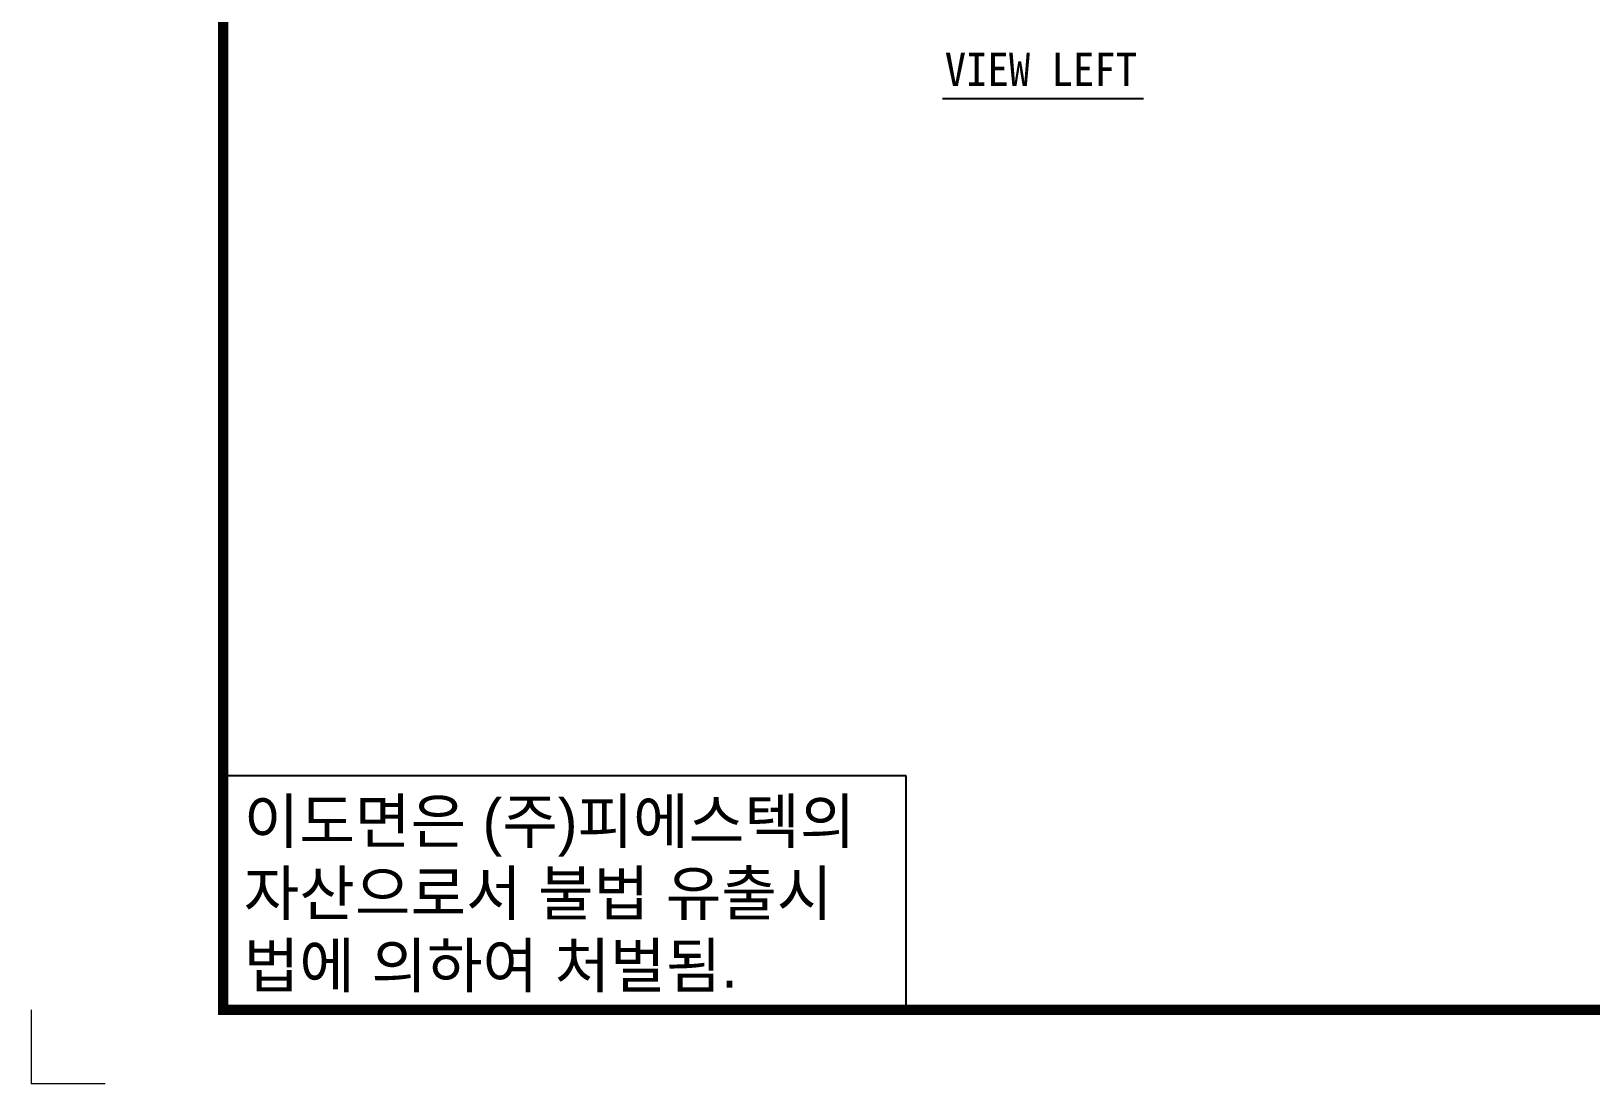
# Model space of a CAD drawing. Header units: millimetres. Extents: x -8980 to 16421, y 0 to 6237.
# Drawn here: x 266 to 2379, y 0 to 1426 of the extents above; entities that cross this region are included whole.
import ezdxf
from ezdxf.enums import TextEntityAlignment as Align

# ---------------------------------------------------------------- set-up
doc = ezdxf.new("R2010")
doc.units = ezdxf.units.MM
doc.layers.add('FORMAT-1', color=7, linetype='Continuous')
doc.styles.add('h1', font='')
doc.styles.add('HAN', font='')
doc.styles.get('h1').set_extended_font_data('New Gulim')
doc.styles.get('HAN').set_extended_font_data('GulimChe')

# ---------------------------------------------------------------- blocks, each defined once
blk = doc.blocks.new('t3')
for p, q in [((0, 15.88), (46.25, 15.88)), ((0, 15.88), (0, 0)), ((46.25, 15.88), (46.25, 0)), ((0, 0), (46.25, 0))]:
    blk.add_line(p, q)
at = {"color": 1, "style": 'h1'}
for s, p in [('이도면은 (주)피에스텍의', (1.4, 11.29)), ('자산으로서 불법 유출시', (1.4, 6.41)), ('법에 의하여 처벌됨.', (1.4, 1.52))]:
    blk.add_text(s, height=3, dxfattribs=at).set_placement(p)
blk = doc.blocks.new('format-3')
at = {"color": 3, "lineweight": 9}
for p in [(0, 5), (5, 0)]:
    blk.add_line(p, (0, 0), dxfattribs=at)
at = {"layer": 'FORMAT-1', "const_width": 0.7}
blk.add_lwpolyline([(13, 5), (13, 292), (415, 292), (415, 5)], close=True, dxfattribs=at)
blk.add_blockref('t3', (13, 5))
at = {"style": 'HAN'}
for tag, height, p in [('MODEL-NAME', 3, (386.6, 31.53)), ('SCALE', 2.7, (321.31, 26.29)), ('PART-NAME', 3, (386.6, 26.29)), ('PART-NO', 3, (386.6, 21.01)), ('DRA-BY', 3, (261.22, 19.44)), ('CH-BY', 3, (277.71, 19.44)), ('APP-BY', 3, (294.2, 19.44)), ('관련업체', 3, (334.02, 9.26)), ('DRA-DATE', 2.5, (261.22, 7.48)), ('CH-DATE', 2.5, (277.71, 7.48)), ('APP-DATE', 2.5, (294.2, 7.48))]:
    blk.add_attdef(tag, text='', height=height, dxfattribs=at).set_placement(p, align=Align.MIDDLE_CENTER)

msp = doc.modelspace()

# ---------------------------------------------------------------- linework, layer by layer
msp.add_line((1500.327, 1334.758, 0), (1772.771, 1334.758, 0))

# ---------------------------------------------------------------- block references
at = {"xscale": 20, "yscale": 20, "zscale": 20}
msp.add_blockref('format-3', (265.576, 0), dxfattribs=at)

# ---------------------------------------------------------------- texts
at = {"color": 2, "style": 'HAN'}
msp.add_text('VIEW LEFT', height=44.8, dxfattribs=at).set_placement((1503.285, 1351.938, 0))

doc.saveas('drawing.dxf')
